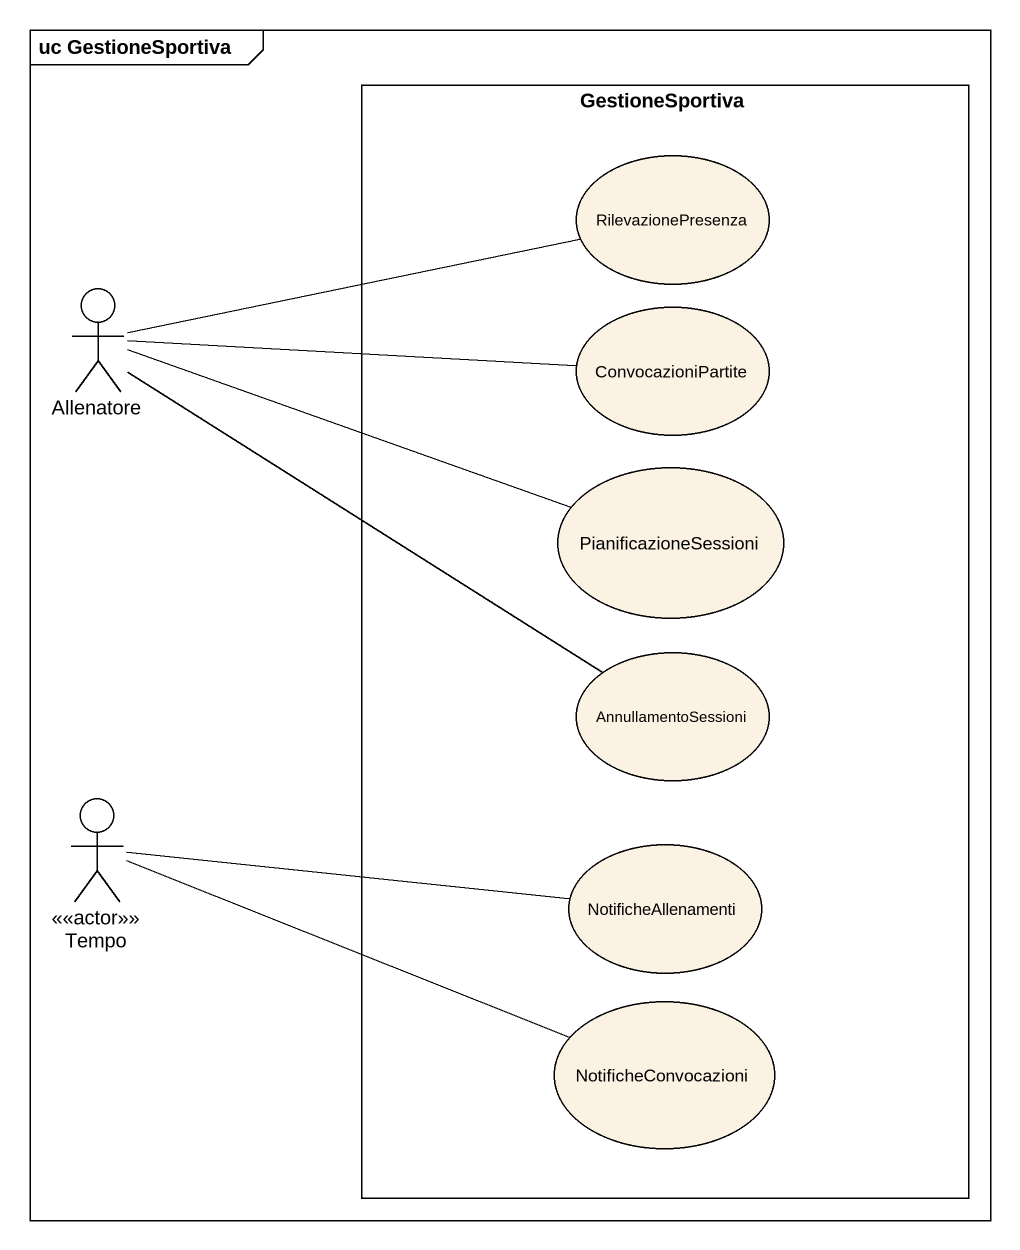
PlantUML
@startuml
mainframe uc GestioneSportiva
rectangle GestioneSportiva {
  usecase RilevazionePresenza
  usecase ConvocazioniPartite
  usecase PianificazioneSessioni
  usecase AnnullamentoSessioni
  usecase NotificheAllenamenti
  usecase NotificheConvocazioni
}
actor Allenatore
actor Tempo <<actor>>
Allenatore -right- RilevazionePresenza
Allenatore -right- ConvocazioniPartite
PianificazioneSessioni -left- Allenatore
AnnullamentoSessioni -up- Allenatore
Tempo -right- NotificheAllenamenti
Tempo -right- NotificheConvocazioni
@enduml
